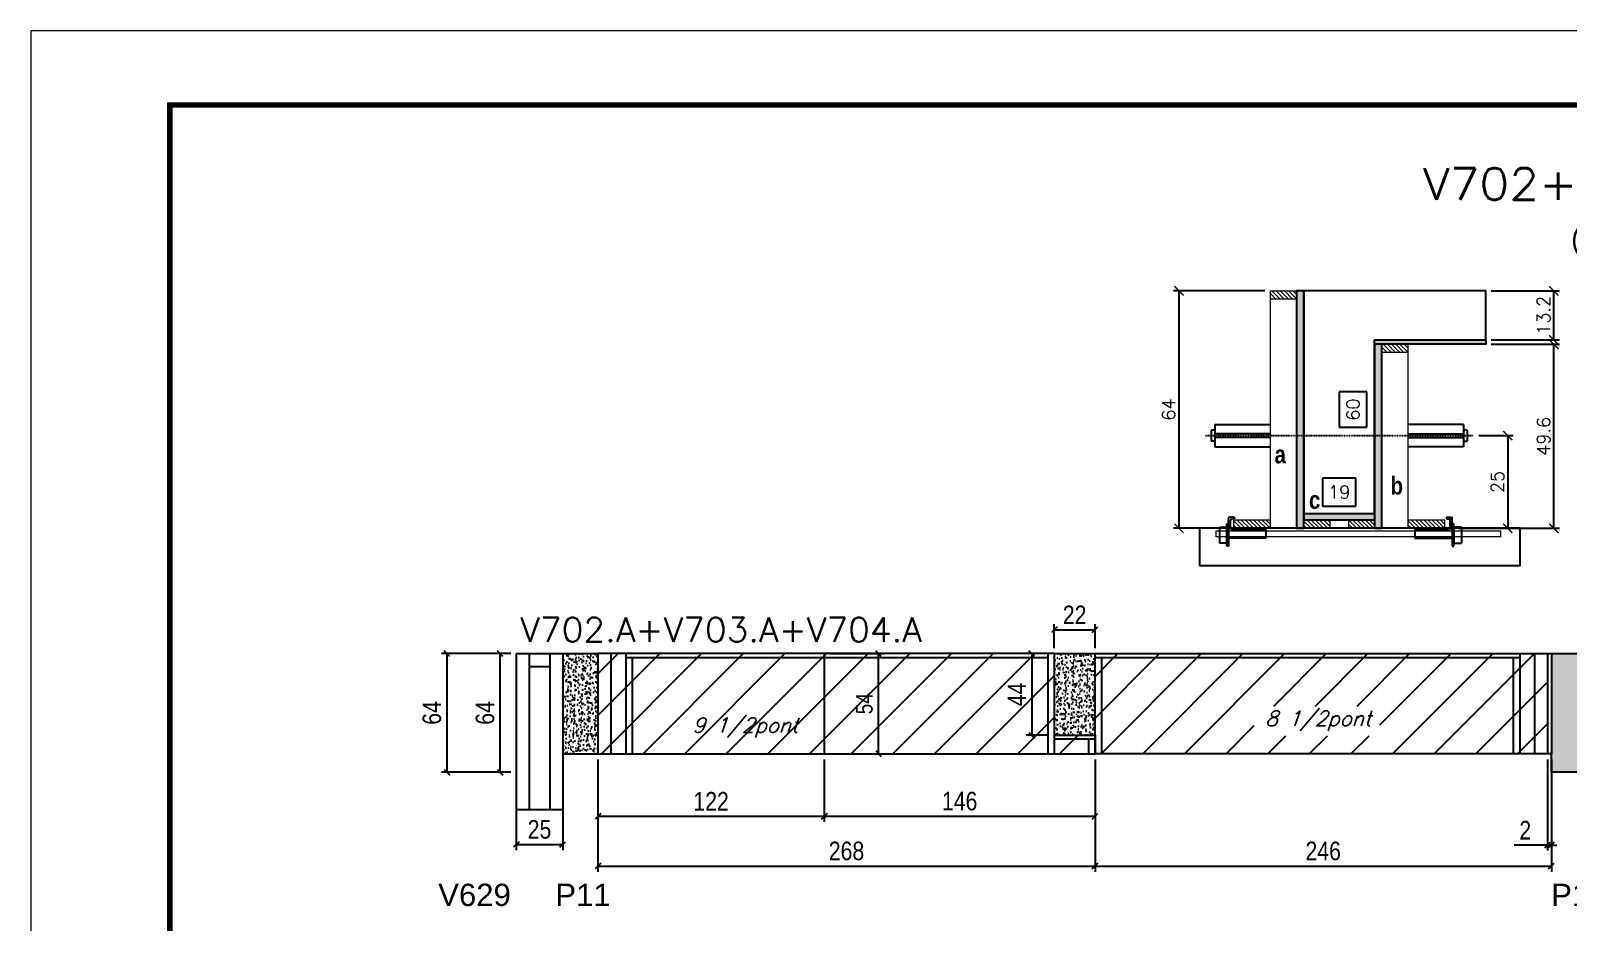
# Model space of a CAD drawing. Extents: x -20960 to -5926, y -2106 to 21915.
# Drawn here: x -7438 to -6610, y 20286 to 20767 of the extents above; entities that cross this region are included whole.
import ezdxf
from ezdxf.enums import TextEntityAlignment as Align

# ---------------------------------------------------------------- set-up
doc = ezdxf.new("R2010")
doc.units = 0
doc.linetypes.add('DASHED', pattern=[0.75, 0.5, -0.25])
doc.linetypes.add('HIDDEN', pattern=[0.375, 0.25, -0.125])
for name, color, linetype in [('5', 5, 'Continuous'), ('barrote', 251, 'Continuous'), ('COTA', 241, 'Continuous'), ('Cota Seção (2x)', 4, 'Continuous'), ('detalhes', 4, 'Continuous'), ('Painéis', 200, 'Continuous'), ('presilha', 1, 'Continuous'), ('Reaproveitamento', 251, 'Continuous'), ('SARR_2.2x7', 40, 'Continuous'), ('SARR_3.5x7', 81, 'Continuous'), ('TENSOR', 3, 'Continuous'), ('texto', 7, 'Continuous'), ('Texto de Titulo', 7, 'Continuous'), ('Texto Qtd Sarr', 242, 'Continuous')]:
    doc.layers.add(name, color=color, linetype=linetype)
for name, color, linetype, lineweight in [('CONCRETO', 251, 'Continuous', 25), ('Folhas', 255, 'Continuous', 9), ('Hachura', 251, 'Continuous', 9), ('Madeira', 126, 'Continuous', 18), ('SARRAFO DE PRESSAO', 251, 'DASHED', 9), ('SCO-___-LAJ', 2, 'Continuous', 0), ('Texto Seção', 7, 'Continuous', 15)]:
    doc.layers.add(name, color=color, linetype=linetype, lineweight=lineweight)
doc.styles.add('COTA TECNICA', font='techl___.ttf', dxfattribs={"height": 10})
doc.styles.add('COTA TECNICA-50', font='techl___.ttf', dxfattribs={"height": 9})
doc.styles.add('REGUA-120', font='ROMANS.shx', dxfattribs={"height": 15})
doc.styles.add('Romans', font='romans.shx')
doc.styles.get("Standard").update_dxf_attribs({"font": 'arial.ttf'})
doc.styles.add('TECNICA', font='techb___.ttf', dxfattribs={"height": 10})
doc.dimstyles.new('COTA PAINEL-50', dxfattribs={"dimtxt": 9, "dimasz": 3, "dimexe": 3, "dimexo": 3, "dimgap": 3, "dimtad": 1, "dimdec": 1, "dimzin": 12, "dimdsep": 46, "dimtxsty": 'COTA TECNICA-50', "dimblk1": 'OBLIQUE', "dimblk2": 'OBLIQUE', "dimsah": 1, "dimcen": 0.9, "dimclrd": 4, "dimclre": 4, "dimclrt": 240, "dimadec": 1, "dimazin": 3, "dimtfac": 1, "dimtdec": 1, "dimtmove": 0, "dimatfit": 3, "dimfxl": 1, "dimtolj": 1, "dimtzin": 12, "dimarcsym": 0})
doc.dimstyles.new('Cota Seção (2x)', dxfattribs={"dimtxt": 7, "dimasz": 5, "dimexe": 3, "dimexo": 3, "dimgap": 2, "dimtad": 3, "dimdec": 1, "dimlfac": 0.5, "dimzin": 12, "dimdsep": 46, "dimtxsty": 'Romans', "dimblk": 'ARCHTICK', "dimcen": 0, "dimclrd": 4, "dimclre": 4, "dimclrt": 1, "dimadec": 1, "dimazin": 3, "dimtfac": 1, "dimtdec": 1, "dimtmove": 0, "dimatfit": 3, "dimldrblk": 'OBLIQUE', "dimfxl": 1, "dimtolj": 1, "dimtzin": 12, "dimarcsym": 0})
doc.dimstyles.new('Cota Seção interna', dxfattribs={"dimtxt": 7, "dimasz": 6, "dimexe": 0.18, "dimexo": 2, "dimgap": -4, "dimtad": 3, "dimdec": 1, "dimlfac": 0.5, "dimzin": 12, "dimdsep": 46, "dimtxsty": 'Romans', "dimblk": 'ARCHTICK', "dimcen": 0.09, "dimse1": 1, "dimse2": 1, "dimsd1": 1, "dimsd2": 1, "dimclrd": 180, "dimclre": 5, "dimclrt": 1, "dimadec": 0, "dimazin": 3, "dimtfac": 1, "dimtdec": 1, "dimtofl": 0, "dimtmove": 0, "dimatfit": 3, "dimldrblk": 'ARCHTICK', "dimfxl": 1, "dimtolj": 1, "dimtzin": 0, "dimarcsym": 0})
doc.dimstyles.new('PAINEL', dxfattribs={"dimtxt": 10, "dimasz": 3, "dimexe": 3, "dimexo": 3, "dimgap": 3, "dimtad": 1, "dimdec": 1, "dimzin": 12, "dimdsep": 46, "dimtxsty": 'COTA TECNICA', "dimblk1": 'OBLIQUE', "dimblk2": 'OBLIQUE', "dimsah": 1, "dimcen": 0.9, "dimclrd": 4, "dimclre": 4, "dimclrt": 240, "dimadec": 1, "dimazin": 3, "dimtfac": 1, "dimtdec": 1, "dimtmove": 0, "dimatfit": 3, "dimfxl": 1, "dimtolj": 1, "dimtzin": 12, "dimarcsym": 0})
pattern_1 = [(45, (-4755.574, 2299.826), (-11.22532, 11.22532), [])]

# ---------------------------------------------------------------- blocks, each defined once
blk = doc.blocks.new('9999999999')
at = {"layer": 'Folhas'}
blk.add_lwpolyline([(98138.98, 34190.21), (99623.98, 34190.21), (99623.98, 35240.21), (98138.98, 35240.21)], close=True, dxfattribs=at)
at = {"layer": 'Folhas', "color": 30, "const_width": 3}
blk.add_lwpolyline([(98213.98, 34230.21), (99583.98, 34230.21), (99583.98, 35200.21), (98213.98, 35200.21)], close=True, dxfattribs=at)
blk = doc.blocks.new('titulo1')
at = {"layer": 'Defpoints', "color": 252, "linetype": 'HIDDEN', "ltscale": 2}
blk.add_line((0, 0), (0, 125), dxfattribs=at)
at = {"layer": 'Defpoints', "style": 'Romans', "oblique": 15}
blk.add_attdef('FOLHA', text='', height=10, dxfattribs=at).set_placement((0, 15.58), align=Align.MIDDLE_CENTER)
at = {"layer": 'Texto Qtd Sarr', "color": 3, "style": 'Romans', "oblique": 15}
for tag, height, p in [('TITULO', 17, (0, 71.45)), ('SEÇÃO', 12, (0, 41.55))]:
    blk.add_attdef(tag, text='', height=height, dxfattribs=at).set_placement(p, align=Align.MIDDLE_CENTER)
blk = doc.blocks.new('_ArchTick')
at = {"color": 0, "linetype": 'ByBlock', "const_width": 0.15}
blk.add_lwpolyline([(-0.5, -0.5), (0.5, 0.5)], dxfattribs=at)
blk = doc.blocks.new('*D119')
at = {"layer": 'COTA', "color": 4, "lineweight": -2, "transparency": 16777216}
for p, q in [((-6651.1, 20597.81), (-6614.38, 20597.81)), ((-6617.38, 20498.61), (-6617.38, 20597.81)), ((-6668.7, 20498.61), (-6614.38, 20498.61))]:
    blk.add_line(p, q, dxfattribs=at)
at = {"layer": 'Defpoints', "color": 0, "transparency": 16777216}
for p in [(-6654.1, 20597.81), (-6617.38, 20597.81), (-6671.7, 20498.61)]:
    blk.add_point(p, dxfattribs=at)
at = {"layer": 'COTA', "color": 4, "lineweight": -2, "transparency": 16777216, "xscale": 5, "yscale": 5, "zscale": 5}
for p, rotation in [((-6617.38, 20597.81), 90), ((-6617.38, 20498.61), 270)]:
    blk.add_blockref('_ArchTick', p, dxfattribs=dict(at, rotation=rotation))
at = {"layer": 'COTA', "color": 1, "transparency": 16777216, "insert": (-6622.88, 20548.21), "char_height": 7, "attachment_point": 5, "rotation": 90, "style": 'Romans'}
blk.add_mtext('\\A1;49.6', dxfattribs=at)
blk = doc.blocks.new('_Oblique')
at = {"color": 0, "linetype": 'ByBlock', "lineweight": -2}
blk.add_line((-0.5, -0.5), (0.5, 0.5), dxfattribs=at)
blk = doc.blocks.new('*D120')
at = {"layer": 'COTA', "color": 4, "lineweight": -2, "transparency": 16777216}
for p, q in [((-6651.1, 20626.61), (-6614.38, 20626.61)), ((-6617.38, 20600.21), (-6617.38, 20626.61)), ((-6651.1, 20600.21), (-6614.38, 20600.21))]:
    blk.add_line(p, q, dxfattribs=at)
at = {"layer": 'Defpoints', "color": 0, "transparency": 16777216}
for p in [(-6654.1, 20626.61), (-6617.38, 20626.61), (-6654.1, 20600.21)]:
    blk.add_point(p, dxfattribs=at)
at = {"layer": 'COTA', "color": 4, "lineweight": -2, "transparency": 16777216, "xscale": 5, "yscale": 5, "zscale": 5}
for p, rotation in [((-6617.38, 20626.61), 90), ((-6617.38, 20600.21), 270)]:
    blk.add_blockref('_ArchTick', p, dxfattribs=dict(at, rotation=rotation))
at = {"layer": 'COTA', "color": 1, "transparency": 16777216, "insert": (-6622.88, 20613.41), "char_height": 7, "attachment_point": 5, "rotation": 90, "style": 'Romans'}
blk.add_mtext('\\A1;13.2', dxfattribs=at)
blk = doc.blocks.new('*D121')
at = {"layer": 'Cota Seção (2x)', "color": 180, "lineweight": -2, "transparency": 16777216}
for p, q in [((-6718.1, 20572.11), (-6733.1, 20572.11)), ((-6733.1, 20572.11), (-6733.1, 20553.11)), ((-6718.1, 20553.11), (-6718.1, 20572.11)), ((-6733.1, 20553.11), (-6718.1, 20553.11))]:
    blk.add_line(p, q, dxfattribs=at)
at = {"layer": 'Defpoints', "color": 0, "transparency": 16777216}
for p in [(-6714.1, 20626.61), (-6714.1, 20626.61), (-6714.1, 20506.61)]:
    blk.add_point(p, dxfattribs=at)
at = {"layer": 'Cota Seção (2x)', "color": 1, "transparency": 16777216, "insert": (-6725.6, 20562.61), "char_height": 7, "attachment_point": 5, "rotation": 90, "style": 'Romans'}
blk.add_mtext('\\A1;60', dxfattribs=at)
blk = doc.blocks.new('PRESILHA METÁLICA 1')
at = {"layer": 'presilha'}
for p, q in [((0, 13), (6, 13)), ((0, 13), (0, 0)), ((6, 15.5), (7.5, 15.5)), ((6, -2.5), (6, 15.5)), ((6, 13), (6, 0)), ((7.5, 10.6), (7.5, 19.9)), ((7.5, 15.5), (7.5, -2.5)), ((12, 21), (8.6, 21)), ((9, 11.6), (9, 18.9)), ((12, 19.5), (9.6, 19.5)), ((12, 21), (12, 19.5)), ((6, 0), (0, 0)), ((37.5, 4.1), (7.5, 4.1)), ((37.5, 11), (9.6, 11)), ((37.5, 11), (37.5, 4.1)), ((7.5, -2.5), (6, -2.5))]:
    blk.add_line(p, q, dxfattribs=at)
for centre, radius, start, end in [((8.6, 19.9), 1.14, 90, 180), ((9.6, 18.9), 0.57, 90, 180), ((9.6, 11.6), 0.57, 180, 270)]:
    blk.add_arc(centre, radius, start, end, dxfattribs=at)
blk = doc.blocks.new('*D122')
at = {"layer": 'Cota Seção (2x)', "color": 180, "lineweight": -2, "transparency": 16777216}
for p, q in [((-6724.1, 20525.61), (-6742.1, 20525.61)), ((-6742.1, 20525.61), (-6742.1, 20510.61)), ((-6724.1, 20510.61), (-6724.1, 20525.61)), ((-6742.1, 20510.61), (-6724.1, 20510.61))]:
    blk.add_line(p, q, dxfattribs=at)
at = {"layer": 'Defpoints', "color": 0, "transparency": 16777216}
for p in [(-6714.1, 20506.61), (-6752.1, 20498.61), (-6714.1, 20498.61)]:
    blk.add_point(p, dxfattribs=at)
at = {"layer": 'Cota Seção (2x)', "color": 1, "transparency": 16777216, "insert": (-6733.1, 20518.11), "char_height": 7, "attachment_point": 5, "style": 'Romans'}
blk.add_mtext('\\A1;19', dxfattribs=at)
blk = doc.blocks.new('*D123')
at = {"layer": 'COTA', "color": 4, "lineweight": -2, "transparency": 16777216}
for p, q in [((-6773.1, 20626.61), (-6822.46, 20626.61)), ((-6819.46, 20626.61), (-6819.46, 20498.61)), ((-6773.1, 20498.61), (-6822.46, 20498.61))]:
    blk.add_line(p, q, dxfattribs=at)
at = {"layer": 'Defpoints', "color": 0, "transparency": 16777216}
for p in [(-6770.1, 20626.61), (-6819.46, 20498.61), (-6770.1, 20498.61)]:
    blk.add_point(p, dxfattribs=at)
at = {"layer": 'COTA', "color": 4, "lineweight": -2, "transparency": 16777216, "xscale": 5, "yscale": 5, "zscale": 5}
for p, rotation in [((-6819.46, 20626.61), 90), ((-6819.46, 20498.61), 270)]:
    blk.add_blockref('_ArchTick', p, dxfattribs=dict(at, rotation=rotation))
at = {"layer": 'COTA', "color": 1, "transparency": 16777216, "insert": (-6824.96, 20562.61), "char_height": 7, "attachment_point": 5, "rotation": 90, "style": 'Romans'}
blk.add_mtext('\\A1;64', dxfattribs=at)
blk = doc.blocks.new('*D124')
at = {"layer": 'COTA', "color": 4, "lineweight": -2, "transparency": 16777216}
for p, q in [((-6657.79, 20548.58), (-6639.24, 20548.58)), ((-6642.24, 20548.58), (-6642.24, 20498.61)), ((-6657.79, 20498.61), (-6639.24, 20498.61))]:
    blk.add_line(p, q, dxfattribs=at)
at = {"layer": 'Defpoints', "color": 0, "transparency": 16777216}
for p in [(-6660.79, 20548.58), (-6660.79, 20498.61), (-6642.24, 20498.61)]:
    blk.add_point(p, dxfattribs=at)
at = {"layer": 'COTA', "color": 4, "lineweight": -2, "transparency": 16777216, "xscale": 5, "yscale": 5, "zscale": 5}
for p, rotation in [((-6642.24, 20548.58), 90), ((-6642.24, 20498.61), 270)]:
    blk.add_blockref('_ArchTick', p, dxfattribs=dict(at, rotation=rotation))
at = {"layer": 'COTA', "color": 1, "transparency": 16777216, "insert": (-6647.74, 20523.6), "char_height": 7, "attachment_point": 5, "rotation": 90, "style": 'Romans'}
blk.add_mtext('\\A1;25', dxfattribs=at)
blk = doc.blocks.new('*D125')
at = {"layer": 'COTA', "color": 4, "linetype": 'ByBlock', "lineweight": -2, "transparency": 16777216}
for p, q in [((-6886.71, 20434.08), (-6886.71, 20446.96)), ((-6886.71, 20443.96), (-6864.71, 20443.96)), ((-6864.71, 20434.08), (-6864.71, 20446.96))]:
    blk.add_line(p, q, dxfattribs=at)
at = {"layer": 'Defpoints', "color": 0, "linetype": 'ByBlock', "transparency": 16777216}
for p in [(-6864.71, 20443.96), (-6886.71, 20431.08), (-6864.71, 20431.08)]:
    blk.add_point(p, dxfattribs=at)
at = {"layer": 'COTA', "color": 4, "linetype": 'ByBlock', "lineweight": -2, "transparency": 16777216, "xscale": 3, "yscale": 3, "zscale": 3, "rotation": 180}
blk.add_blockref('_Oblique', (-6886.71, 20443.96), dxfattribs=at)
at = {"layer": 'COTA', "color": 4, "linetype": 'ByBlock', "lineweight": -2, "transparency": 16777216, "xscale": 3, "yscale": 3, "zscale": 3}
blk.add_blockref('_Oblique', (-6864.71, 20443.96), dxfattribs=at)
at = {"layer": 'COTA', "color": 240, "linetype": 'ByBlock', "transparency": 16777216, "insert": (-6875.71, 20451.96), "char_height": 10, "attachment_point": 5, "style": 'COTA TECNICA'}
blk.add_mtext('\\A1;22', dxfattribs=at)
blk = doc.blocks.new('*D126')
at = {"layer": 'COTA', "color": 4, "linetype": 'ByBlock', "lineweight": -2, "transparency": 16777216}
for p, q in [((-7179.71, 20431.08), (-7188.45, 20431.08)), ((-7185.45, 20367.08), (-7185.45, 20431.08)), ((-7179.71, 20367.08), (-7188.45, 20367.08))]:
    blk.add_line(p, q, dxfattribs=at)
at = {"layer": 'Defpoints', "color": 0, "linetype": 'ByBlock', "transparency": 16777216}
for p in [(-7185.45, 20431.08), (-7176.71, 20431.08), (-7176.71, 20367.08)]:
    blk.add_point(p, dxfattribs=at)
at = {"layer": 'COTA', "color": 4, "linetype": 'ByBlock', "lineweight": -2, "transparency": 16777216, "xscale": 3, "yscale": 3, "zscale": 3}
for p, rotation in [((-7185.45, 20431.08), 90), ((-7185.45, 20367.08), 270)]:
    blk.add_blockref('_Oblique', p, dxfattribs=dict(at, rotation=rotation))
at = {"layer": 'COTA', "color": 240, "linetype": 'ByBlock', "transparency": 16777216, "insert": (-7193.55, 20399.08), "char_height": 10, "attachment_point": 5, "rotation": 90, "style": 'COTA TECNICA'}
blk.add_mtext('\\A1;64', dxfattribs=at)
blk = doc.blocks.new('*D127')
at = {"layer": 'COTA', "color": 4, "linetype": 'ByBlock', "lineweight": -2, "transparency": 16777216}
for p, q in [((-7176.71, 20348.83), (-7176.71, 20325.16)), ((-7151.71, 20348.83), (-7151.71, 20325.16)), ((-7176.71, 20328.16), (-7151.71, 20328.16))]:
    blk.add_line(p, q, dxfattribs=at)
at = {"layer": 'Defpoints', "color": 0, "linetype": 'ByBlock', "transparency": 16777216}
for p in [(-7176.71, 20351.83), (-7151.71, 20351.83), (-7151.71, 20328.16)]:
    blk.add_point(p, dxfattribs=at)
at = {"layer": 'COTA', "color": 4, "linetype": 'ByBlock', "lineweight": -2, "transparency": 16777216, "xscale": 3, "yscale": 3, "zscale": 3, "rotation": 180}
blk.add_blockref('_Oblique', (-7176.71, 20328.16), dxfattribs=at)
at = {"layer": 'COTA', "color": 4, "linetype": 'ByBlock', "lineweight": -2, "transparency": 16777216, "xscale": 3, "yscale": 3, "zscale": 3}
blk.add_blockref('_Oblique', (-7151.71, 20328.16), dxfattribs=at)
at = {"layer": 'COTA', "color": 240, "linetype": 'ByBlock', "transparency": 16777216, "insert": (-7164.21, 20336.27), "char_height": 10, "attachment_point": 5, "style": 'COTA TECNICA'}
blk.add_mtext('\\A1;25', dxfattribs=at)
blk = doc.blocks.new('*D128')
at = {"layer": 'COTA', "color": 4, "linetype": 'ByBlock', "lineweight": -2, "transparency": 16777216}
for p, q in [((-7179.71, 20431.08), (-7217.12, 20431.08)), ((-7214.12, 20431.08), (-7214.12, 20367.08)), ((-7179.71, 20367.08), (-7217.12, 20367.08))]:
    blk.add_line(p, q, dxfattribs=at)
at = {"layer": 'Defpoints', "color": 0, "linetype": 'ByBlock', "transparency": 16777216}
for p in [(-7176.71, 20431.08), (-7214.12, 20367.08), (-7176.71, 20367.08)]:
    blk.add_point(p, dxfattribs=at)
at = {"layer": 'COTA', "color": 4, "linetype": 'ByBlock', "lineweight": -2, "transparency": 16777216, "xscale": 3, "yscale": 3, "zscale": 3}
for p, rotation in [((-7214.12, 20431.08), 90), ((-7214.12, 20367.08), 270)]:
    blk.add_blockref('_Oblique', p, dxfattribs=dict(at, rotation=rotation))
at = {"layer": 'COTA', "color": 240, "linetype": 'ByBlock', "transparency": 16777216, "insert": (-7222.22, 20399.08), "char_height": 10, "attachment_point": 5, "rotation": 90, "style": 'COTA TECNICA'}
blk.add_mtext('\\A1;64', dxfattribs=at)
blk = doc.blocks.new('*D129')
at = {"layer": 'COTA', "color": 4, "linetype": 'ByBlock', "lineweight": -2, "transparency": 16777216}
for p, q in [((-7132.71, 20374.08), (-7132.71, 20313.53)), ((-6864.71, 20374.08), (-6864.71, 20313.53)), ((-7132.71, 20316.53), (-6864.71, 20316.53))]:
    blk.add_line(p, q, dxfattribs=at)
at = {"layer": 'Defpoints', "color": 0, "linetype": 'ByBlock', "transparency": 16777216}
for p in [(-7132.71, 20377.08), (-6864.71, 20377.08), (-6864.71, 20316.53)]:
    blk.add_point(p, dxfattribs=at)
at = {"layer": 'COTA', "color": 4, "linetype": 'ByBlock', "lineweight": -2, "transparency": 16777216, "xscale": 3, "yscale": 3, "zscale": 3, "rotation": 180}
blk.add_blockref('_Oblique', (-7132.71, 20316.53), dxfattribs=at)
at = {"layer": 'COTA', "color": 4, "linetype": 'ByBlock', "lineweight": -2, "transparency": 16777216, "xscale": 3, "yscale": 3, "zscale": 3}
blk.add_blockref('_Oblique', (-6864.71, 20316.53), dxfattribs=at)
at = {"layer": 'COTA', "color": 240, "linetype": 'ByBlock', "transparency": 16777216, "insert": (-6998.71, 20324.65), "char_height": 10, "attachment_point": 5, "style": 'COTA TECNICA'}
blk.add_mtext('\\A1;268', dxfattribs=at)
blk = doc.blocks.new('*D130')
at = {"layer": 'COTA', "color": 4, "linetype": 'ByBlock', "lineweight": -2, "transparency": 16777216}
for p, q in [((-6889.71, 20431.08), (-6901.82, 20431.08)), ((-6898.82, 20431.08), (-6898.82, 20387.08)), ((-6889.71, 20387.08), (-6901.82, 20387.08))]:
    blk.add_line(p, q, dxfattribs=at)
at = {"layer": 'Defpoints', "color": 0, "linetype": 'ByBlock', "transparency": 16777216}
for p in [(-6886.71, 20431.08), (-6898.82, 20387.08), (-6886.71, 20387.08)]:
    blk.add_point(p, dxfattribs=at)
at = {"layer": 'COTA', "color": 4, "linetype": 'ByBlock', "lineweight": -2, "transparency": 16777216, "xscale": 3, "yscale": 3, "zscale": 3}
for p, rotation in [((-6898.82, 20431.08), 90), ((-6898.82, 20387.08), 270)]:
    blk.add_blockref('_Oblique', p, dxfattribs=dict(at, rotation=rotation))
at = {"layer": 'COTA', "color": 240, "linetype": 'ByBlock', "transparency": 16777216, "insert": (-6906.89, 20409.08), "char_height": 10, "attachment_point": 5, "rotation": 90, "style": 'COTA TECNICA'}
blk.add_mtext('\\A1;44', dxfattribs=at)
blk = doc.blocks.new('*D131')
at = {"layer": 'COTA', "color": 4, "linetype": 'ByBlock', "lineweight": -2, "transparency": 16777216}
for p, q in [((-6864.71, 20344.08), (-6864.71, 20313.53)), ((-6618.71, 20344.08), (-6618.71, 20313.53)), ((-6864.71, 20316.53), (-6618.71, 20316.53))]:
    blk.add_line(p, q, dxfattribs=at)
at = {"layer": 'Defpoints', "color": 0, "linetype": 'ByBlock', "transparency": 16777216}
for p in [(-6864.71, 20347.08), (-6618.71, 20347.08), (-6618.71, 20316.53)]:
    blk.add_point(p, dxfattribs=at)
at = {"layer": 'COTA', "color": 4, "linetype": 'ByBlock', "lineweight": -2, "transparency": 16777216, "xscale": 3, "yscale": 3, "zscale": 3, "rotation": 180}
blk.add_blockref('_Oblique', (-6864.71, 20316.53), dxfattribs=at)
at = {"layer": 'COTA', "color": 4, "linetype": 'ByBlock', "lineweight": -2, "transparency": 16777216, "xscale": 3, "yscale": 3, "zscale": 3}
blk.add_blockref('_Oblique', (-6618.71, 20316.53), dxfattribs=at)
at = {"layer": 'COTA', "color": 240, "linetype": 'ByBlock', "transparency": 16777216, "insert": (-6741.71, 20324.63), "char_height": 10, "attachment_point": 5, "style": 'COTA TECNICA'}
blk.add_mtext('\\A1;246', dxfattribs=at)
blk = doc.blocks.new('*D159')
at = {"layer": 'COTA', "color": 4, "lineweight": -2, "transparency": 16777216}
for p, q in [((-6620.71, 20374.08), (-6620.71, 20324.87)), ((-6618.71, 20374.08), (-6618.71, 20324.87)), ((-6620.71, 20327.87), (-6638.83, 20327.87)), ((-6618.71, 20327.87), (-6620.71, 20327.87)), ((-6618.71, 20327.87), (-6615.71, 20327.87))]:
    blk.add_line(p, q, dxfattribs=at)
at = {"layer": 'Defpoints', "color": 0, "transparency": 16777216}
for p in [(-6620.71, 20377.08), (-6618.71, 20377.08), (-6618.71, 20327.87)]:
    blk.add_point(p, dxfattribs=at)
at = {"layer": 'COTA', "color": 4, "lineweight": -2, "transparency": 16777216, "xscale": 3, "yscale": 3, "zscale": 3}
blk.add_blockref('_Oblique', (-6620.71, 20327.87), dxfattribs=at)
at = {"layer": 'COTA', "color": 4, "lineweight": -2, "transparency": 16777216, "xscale": 3, "yscale": 3, "zscale": 3, "rotation": 180}
blk.add_blockref('_Oblique', (-6618.71, 20327.87), dxfattribs=at)
at = {"layer": 'COTA', "color": 240, "transparency": 16777216, "insert": (-6632.77, 20335.87), "char_height": 10, "attachment_point": 5, "style": 'COTA TECNICA'}
blk.add_mtext('\\A1;2', dxfattribs=at)
blk = doc.blocks.new('*D160')
at = {"layer": 'COTA', "color": 4, "lineweight": -2, "ltscale": 25, "transparency": 16777216}
for p, q in [((-7132.71, 20374.08), (-7132.71, 20340.41)), ((-7010.71, 20374.08), (-7010.71, 20340.41)), ((-7132.71, 20343.41), (-7010.71, 20343.41))]:
    blk.add_line(p, q, dxfattribs=at)
at = {"layer": 'Defpoints', "color": 0, "ltscale": 25, "transparency": 16777216}
for p in [(-7132.71, 20377.08), (-7010.71, 20377.08), (-7010.71, 20343.41)]:
    blk.add_point(p, dxfattribs=at)
at = {"layer": 'COTA', "color": 4, "lineweight": -2, "ltscale": 25, "transparency": 16777216, "xscale": 3, "yscale": 3, "zscale": 3, "rotation": 180}
blk.add_blockref('_Oblique', (-7132.71, 20343.41), dxfattribs=at)
at = {"layer": 'COTA', "color": 4, "lineweight": -2, "ltscale": 25, "transparency": 16777216, "xscale": 3, "yscale": 3, "zscale": 3}
blk.add_blockref('_Oblique', (-7010.71, 20343.41), dxfattribs=at)
at = {"layer": 'COTA', "color": 240, "ltscale": 25, "transparency": 16777216, "insert": (-7071.71, 20351.47), "char_height": 10, "attachment_point": 5, "style": 'COTA TECNICA'}
blk.add_mtext('\\A1;122', dxfattribs=at)
blk = doc.blocks.new('*D161')
at = {"layer": 'COTA', "color": 4, "lineweight": -2, "ltscale": 25, "transparency": 16777216}
for p, q in [((-7010.71, 20374.08), (-7010.71, 20340.41)), ((-6864.71, 20374.08), (-6864.71, 20340.41)), ((-7010.71, 20343.41), (-6864.71, 20343.41))]:
    blk.add_line(p, q, dxfattribs=at)
at = {"layer": 'Defpoints', "color": 0, "ltscale": 25, "transparency": 16777216}
for p in [(-7010.71, 20377.08), (-6864.71, 20377.08), (-6864.71, 20343.41)]:
    blk.add_point(p, dxfattribs=at)
at = {"layer": 'COTA', "color": 4, "lineweight": -2, "ltscale": 25, "transparency": 16777216, "xscale": 3, "yscale": 3, "zscale": 3, "rotation": 180}
blk.add_blockref('_Oblique', (-7010.71, 20343.41), dxfattribs=at)
at = {"layer": 'COTA', "color": 4, "lineweight": -2, "ltscale": 25, "transparency": 16777216, "xscale": 3, "yscale": 3, "zscale": 3}
blk.add_blockref('_Oblique', (-6864.71, 20343.41), dxfattribs=at)
at = {"layer": 'COTA', "color": 240, "ltscale": 25, "transparency": 16777216, "insert": (-6937.71, 20351.51), "char_height": 10, "attachment_point": 5, "style": 'COTA TECNICA'}
blk.add_mtext('\\A1;146', dxfattribs=at)
blk = doc.blocks.new('*D169')
at = {"layer": 'COTA', "color": 4, "lineweight": -2, "transparency": 16777216}
for p, q in [((-7007.71, 20431.08), (-6978.45, 20431.08)), ((-6981.45, 20377.08), (-6981.45, 20431.08)), ((-7007.71, 20377.08), (-6978.45, 20377.08))]:
    blk.add_line(p, q, dxfattribs=at)
at = {"layer": 'Defpoints', "color": 0, "transparency": 16777216}
for p in [(-7010.71, 20431.08), (-6981.45, 20431.08), (-7010.71, 20377.08)]:
    blk.add_point(p, dxfattribs=at)
at = {"layer": 'COTA', "color": 4, "lineweight": -2, "transparency": 16777216, "xscale": 3, "yscale": 3, "zscale": 3}
for p, rotation in [((-6981.45, 20431.08), 90), ((-6981.45, 20377.08), 270)]:
    blk.add_blockref('_Oblique', p, dxfattribs=dict(at, rotation=rotation))
at = {"layer": 'COTA', "color": 240, "transparency": 16777216, "insert": (-6989.05, 20404.08), "char_height": 9, "attachment_point": 5, "rotation": 90, "style": 'COTA TECNICA-50'}
blk.add_mtext('\\A1;54', dxfattribs=at)

msp = doc.modelspace()

# ---------------------------------------------------------------- hatches: boundary and pattern name
at = {"layer": 'COTA', "linetype": 'ByBlock'}
h = msp.add_hatch(dxfattribs=at)
h.set_pattern_fill('AR-CONC', color=256, scale=0.03)
h.set_pattern_definition([(50, (-137786.1127, -11564.5097), (5.46554007, -0.47817257), [0.5715, -6.2865]), (355, (-137786.1127, -11564.5097), (-1.05730264, 5.73170536), [0.4572, -5.02921753]), (100.4514447, (-137785.657, -11564.5495), (4.40823741, 5.25353256), [0.48570026, -5.34270734]), (46.1842, (-137786.113, -11562.986), (8.13237123, -1.26126984), [0.85725, -9.42975]), (96.6355576, (-137785.435, -11563.091), (7.122124, 7.42278374), [0.7285507, -8.01406824]), (351.184151, (-137786.113, -11562.986), (7.122124, 7.42278374), [0.685799, -7.54379196]), (21, (-137785.3507, -11563.3667), (4.54843174, -3.06795595), [0.5715, -6.2865]), (326, (-137785.3507, -11563.3667), (1.85406085, 5.52563898), [0.4572, -5.0292]), (71.451445, (-137784.9717, -11563.6223), (6.40249258, 2.45768307), [0.48570026, -5.34269813]), (37.5, (-137786.1127, -11564.5097), (0.092658098, 2.536651166), [0, -4.96824, 0, -5.1054, 0, -5.04825]), (7.5, (-137786.1127, -11564.5097), (2.004589875, 3.005417245), [0, -2.91084, 0, -4.85394, 0, -1.92405]), (327.5, (-137787.812, -11564.5097), (4.067717855, -0.17186232), [0, -1.905, 0, -5.9436, 0, -7.8867]), (317.5, (-137788.574, -11564.5097), (4.44387544, 0.76279473), [0, -2.4765, 0, -3.94716, 0, -5.6007])])
h.paths.add_polyline_path([(-7132.71, 20431.08), (-7151.71, 20431.08), (-7151.71, 20377.08), (-7132.71, 20377.08), (-7132.71, 20367.88)])
h = msp.add_hatch(dxfattribs=at)
h.set_pattern_fill('AR-CONC', color=256, scale=0.03)
h.set_pattern_definition([(50, (-137786.1127, -11565.3097), (5.46554007, -0.47817257), [0.5715, -6.2865]), (355, (-137786.1127, -11565.3097), (-1.05730264, 5.73170536), [0.4572, -5.02921753]), (100.4514447, (-137785.657, -11565.3495), (4.40823741, 5.25353256), [0.48570026, -5.34270734]), (46.1842, (-137786.113, -11563.786), (8.13237123, -1.26126984), [0.85725, -9.42975]), (96.6355576, (-137785.435, -11563.891), (7.122124, 7.42278374), [0.7285507, -8.01406824]), (351.184151, (-137786.113, -11563.786), (7.122124, 7.42278374), [0.685799, -7.54379196]), (21, (-137785.3507, -11564.1667), (4.54843174, -3.06795595), [0.5715, -6.2865]), (326, (-137785.3507, -11564.1667), (1.85406085, 5.52563898), [0.4572, -5.0292]), (71.451445, (-137784.9717, -11564.4223), (6.40249258, 2.45768307), [0.48570026, -5.34269813]), (37.5, (-137786.1127, -11565.3097), (0.092658098, 2.536651166), [0, -4.96824, 0, -5.1054, 0, -5.04825]), (7.5, (-137786.1127, -11565.3097), (2.004589875, 3.005417245), [0, -2.91084, 0, -4.85394, 0, -1.92405]), (327.5, (-137787.812, -11565.3097), (4.067717855, -0.17186232), [0, -1.905, 0, -5.9436, 0, -7.8867]), (317.5, (-137788.574, -11565.3097), (4.44387544, 0.76279473), [0, -2.4765, 0, -3.94716, 0, -5.6007])])
h.paths.add_polyline_path([(-6864.71, 20431.08), (-6886.71, 20431.08), (-6886.71, 20387.08), (-6864.71, 20387.08)])
at = {"layer": 'COTA', "ltscale": 25}
h = msp.add_hatch(dxfattribs=at)
h.set_pattern_fill('AR-CONC', color=256, scale=0.03)
h.set_pattern_definition([(50, (1598.5, 2297.15), (5.4655401, -0.4781726), [0.5715, -6.2865]), (355, (1598.5, 2297.15), (-1.0573026, 5.7317054), [0.4572, -5.0292175]), (100.451445, (1598.9555, 2297.1104), (4.4082374, 5.2535326), [0.4857003, -5.3427073]), (46.1842, (1598.5, 2298.674), (8.1323712, -1.2612698), [0.85725, -9.42975]), (96.635558, (1599.178, 2298.569), (7.122124, 7.4227837), [0.7285507, -8.0140682]), (351.18415, (1598.5, 2298.674), (7.122124, 7.4227837), [0.685799, -7.543792]), (21, (1599.262, 2298.293), (4.5484317, -3.0679559), [0.5715, -6.2865]), (326, (1599.262, 2298.293), (1.8540609, 5.525639), [0.4572, -5.0292]), (71.451445, (1599.641, 2298.0376), (6.4024926, 2.457683), [0.4857003, -5.3426981]), (37.5, (1598.5, 2297.1502), (0.0926581, 2.53665117), [0, -4.96824, 0, -5.1054, 0, -5.04825]), (7.5, (1598.5, 2297.1502), (2.00458988, 3.00541724), [0, -2.91084, 0, -4.85394, 0, -1.92405]), (327.5, (1596.8007, 2297.1502), (4.06771786, -0.17186232), [0, -1.905, 0, -5.9436, 0, -7.8867]), (317.5, (1596.0387, 2297.1502), (4.44387544, 0.7627947), [0, -2.4765, 0, -3.94716, 0, -5.6007])])
h.paths.add_polyline_path([(-6574.71, 20417.88), (-6418.71, 20417.88), (-6418.71, 20431.08), (-6599.71, 20431.08), (-6618.71, 20431.08), (-6618.71, 20377.08), (-6618.71, 20367.08), (-6599.71, 20367.08), (-6599.71, 20374.08), (-6574.71, 20374.08)])
at = {"layer": 'Hachura'}
h = msp.add_hatch(dxfattribs=at)
h.set_pattern_fill('ANSI31', color=256, scale=0.5, angle=270, style=0)
h.set_pattern_definition([(315, (16135.7225, 12318.9668), (1.12253202, 1.12253202), [])])
h.paths.add_polyline_path([(-6770.1, 20622.21), (-6770.1, 20626.61), (-6756.1, 20626.61), (-6756.1, 20622.21)])
h = msp.add_hatch(color=256, dxfattribs=at)
h.dxf.hatch_style = 1
h.paths.add_polyline_path([(-6752.1, 20626.61), (-6756.1, 20626.61), (-6756.1, 20498.61), (-6752.1, 20498.61)])
h = msp.add_hatch(color=256, dxfattribs=at)
h.dxf.hatch_style = 1
h.paths.add_polyline_path([(-6714.1, 20597.81), (-6714.1, 20600.21), (-6654.1, 20600.21), (-6654.1, 20597.81)])
h = msp.add_hatch(color=256, dxfattribs=at)
h.dxf.hatch_style = 1
h.paths.add_polyline_path([(-6710.1, 20597.81), (-6714.1, 20597.81), (-6714.1, 20498.61), (-6710.1, 20498.61)])
h = msp.add_hatch(dxfattribs=at)
h.set_pattern_fill('ANSI31', color=256, scale=0.5, angle=270, style=0)
h.set_pattern_definition([(315, (16195.7225, 12290.1668), (1.12253202, 1.12253202), [])])
h.paths.add_polyline_path([(-6710.1, 20593.41), (-6710.1, 20597.81), (-6696.1, 20597.81), (-6696.1, 20593.41)])
h = msp.add_hatch(dxfattribs=at)
h.set_pattern_fill('ANSI31', color=256, scale=0.5, angle=270, style=0)
h.set_pattern_definition([(315, (16101.7225, 12268.9668), (1.12253202, 1.12253202), [])])
h.paths.add_polyline_path([(-6770.1, 20498.61), (-6770.1, 20503.01), (-6790.1, 20503.01), (-6790.1, 20498.61)])
h = msp.add_hatch(color=256, dxfattribs=at)
h.dxf.hatch_style = 1
h.paths.add_polyline_path([(-6752.1, 20503.01), (-6752.1, 20506.61), (-6714.1, 20506.61), (-6714.1, 20503.01)])
h = msp.add_hatch(dxfattribs=at)
h.set_pattern_fill('ANSI31', color=256, scale=0.5, angle=270, style=0)
h.set_pattern_definition([(315, (16204.5246, 12268.9668), (1.12253202, 1.12253202), [])])
h.paths.add_polyline_path([(-6752.1, 20498.61), (-6752.1, 20503.01), (-6738.1, 20503.01), (-6738.1, 20498.61)])
h = msp.add_hatch(dxfattribs=at)
h.set_pattern_fill('ANSI31', color=256, scale=0.5, angle=270, style=0)
h.set_pattern_definition([(315, (16204.5225, 12268.9668), (1.12253202, 1.12253202), [])])
h.paths.add_polyline_path([(-6714.1, 20498.61), (-6714.1, 20503.01), (-6728.1, 20503.01), (-6728.1, 20498.61)])
h = msp.add_hatch(dxfattribs=at)
h.set_pattern_fill('ANSI31', color=256, scale=0.5, angle=270, style=0)
h.set_pattern_definition([(315, (16195.7225, 12268.9668), (1.12253202, 1.12253202), [])])
h.paths.add_polyline_path([(-6676.1, 20498.61), (-6676.1, 20503.01), (-6696.1, 20503.01), (-6696.1, 20498.61)])
at = {"layer": 'Reaproveitamento', "linetype": 'ByBlock'}
h = msp.add_hatch(dxfattribs=at)
h.set_pattern_fill('ANSI31', color=256, scale=5)
h.set_pattern_definition(pattern_1)
h.paths.add_polyline_path([(-7010.71, 20431.08), (-7132.71, 20431.08), (-7132.71, 20377.08), (-7010.71, 20377.08)])
at = {"layer": 'Reaproveitamento', "ltscale": 25}
h = msp.add_hatch(dxfattribs=at)
h.set_pattern_fill('ANSI31', color=256, scale=5)
h.set_pattern_definition(pattern_1)
h.paths.add_polyline_path([(-6886.71, 20431.08), (-7010.71, 20431.08), (-7010.71, 20377.08), (-6864.71, 20377.08), (-6864.71, 20387.08), (-6886.71, 20387.08)])
h = msp.add_hatch(dxfattribs=at)
h.set_pattern_fill('ANSI31', color=256, scale=5)
h.set_pattern_definition(pattern_1)
h.paths.add_polyline_path([(-6620.71, 20431.08), (-6864.71, 20431.08), (-6864.71, 20387.08), (-6863.71, 20377.08), (-6619.71, 20377.08)])
h.paths.add_polyline_path([(-6780.8, 20386.83), (-6713.18, 20386.83), (-6707.68, 20402.8), (-6775.3, 20402.8)], flags=16)

# ---------------------------------------------------------------- linework, layer by layer
at = {"ltscale": 3}
for p, q in [((-6802.1, 20551.58), (-6802.1, 20545.58)), ((-6800.1, 20551.58), (-6802.1, 20551.58)), ((-6800.1, 20554.58), (-6800.1, 20542.58)), ((-6800.1, 20554.58), (-6770.1, 20554.58)), ((-6770.1, 20549.58), (-6800.1, 20549.58)), ((-6666.1, 20554.58), (-6696.1, 20554.58)), ((-6696.1, 20549.58), (-6666.1, 20549.58)), ((-6666.1, 20554.58), (-6666.1, 20542.58)), ((-6664.1, 20551.58), (-6666.1, 20551.58)), ((-6664.1, 20551.58), (-6664.1, 20545.58)), ((-6800.1, 20545.58), (-6802.1, 20545.58)), ((-6770.1, 20547.58), (-6800.1, 20547.58)), ((-6800.1, 20542.58), (-6770.1, 20542.58)), ((-6696.1, 20547.58), (-6666.1, 20547.58)), ((-6666.1, 20542.58), (-6696.1, 20542.58)), ((-6666.1, 20545.58), (-6664.1, 20545.58))]:
    msp.add_line(p, q, dxfattribs=at)
at = {"layer": 'barrote'}
msp.add_lwpolyline([(-6808.46, 20478.61), (-6635.49, 20478.61), (-6635.49, 20498.61), (-6808.46, 20498.61)], close=True, dxfattribs=at)
at = {"layer": 'CONCRETO'}
msp.add_lwpolyline([(-6714.1, 20600.21), (-6654.1, 20600.21), (-6654.1, 20626.61), (-6714.1, 20626.61), (-6714.1, 20626.61), (-6752.1, 20626.61), (-6752.1, 20503.01), (-6752.1, 20503.01), (-6752.1, 20506.61), (-6714.1, 20506.61)], close=True, dxfattribs=at)
at = {"layer": 'COTA', "linetype": 'ByBlock'}
for p, q in [((-7151.71, 20431.08), (-7132.71, 20431.08)), ((-6886.71, 20431.08), (-6864.71, 20431.08)), ((-6618.71, 20431.08), (-6599.71, 20431.08)), ((-7151.71, 20377.08), (-7132.71, 20377.08)), ((-7132.71, 20377.08), (-7132.71, 20377.08)), ((-6618.71, 20367.08), (-6618.71, 20377.08)), ((-6599.71, 20367.08), (-6618.71, 20367.08))]:
    msp.add_line(p, q, dxfattribs=at)
at = {"layer": 'Madeira'}
for points in [[(-6770.1, 20622.21), (-6770.1, 20626.61), (-6756.1, 20626.61), (-6756.1, 20622.21)], [(-6770.1, 20626.61), (-6756.1, 20626.61), (-6756.1, 20498.61), (-6770.1, 20498.61)], [(-6710.1, 20593.41), (-6710.1, 20597.81), (-6696.1, 20597.81), (-6696.1, 20593.41)], [(-6710.1, 20597.81), (-6696.1, 20597.81), (-6696.1, 20498.61), (-6710.1, 20498.61)], [(-6770.1, 20498.61), (-6770.1, 20503.01), (-6790.1, 20503.01), (-6790.1, 20498.61)], [(-6752.1, 20498.61), (-6752.1, 20503.01), (-6738.1, 20503.01), (-6738.1, 20498.61)], [(-6714.1, 20498.61), (-6714.1, 20503.01), (-6728.1, 20503.01), (-6728.1, 20498.61)], [(-6676.1, 20498.61), (-6676.1, 20503.01), (-6696.1, 20503.01), (-6696.1, 20498.61)]]:
    msp.add_lwpolyline(points, close=True, dxfattribs=at)
at = {"layer": 'Painéis', "linetype": 'ByBlock'}
for p, q in [((-7176.71, 20431.08), (-7176.71, 20347.08)), ((-7176.71, 20431.08), (-7151.71, 20431.08)), ((-7151.71, 20431.08), (-7151.71, 20347.08)), ((-7132.71, 20431.08), (-7132.71, 20377.08)), ((-6886.71, 20431.08), (-7132.71, 20431.08)), ((-7010.71, 20431.08), (-7010.71, 20377.08)), ((-6886.71, 20431.08), (-6886.71, 20387.08)), ((-6864.71, 20431.08), (-6618.71, 20431.08)), ((-6864.71, 20387.08), (-6864.71, 20431.08)), ((-6620.71, 20431.08), (-6620.71, 20377.08)), ((-6618.71, 20431.08), (-6618.71, 20377.08)), ((-6886.71, 20387.08), (-6864.71, 20387.08)), ((-6864.71, 20387.08), (-6864.71, 20377.25)), ((-6864.71, 20377.08), (-6864.71, 20387.08)), ((-7132.71, 20377.08), (-6864.71, 20377.08)), ((-6618.71, 20377.08), (-6864.71, 20377.08)), ((-7176.71, 20347.08), (-7151.71, 20347.08))]:
    msp.add_line(p, q, dxfattribs=at)
at = {"layer": 'Painéis'}
for p, q in [((-7132.71, 20377.08), (-7132.71, 20377.08)), ((-6618.71, 20377.08), (-6864.71, 20377.08))]:
    msp.add_line(p, q, dxfattribs=at)
for points in [[(-6752.1, 20626.61), (-6756.1, 20626.61), (-6756.1, 20498.61), (-6752.1, 20498.61)], [(-6714.1, 20597.81), (-6714.1, 20600.21), (-6654.1, 20600.21), (-6654.1, 20597.81)], [(-6710.1, 20597.81), (-6714.1, 20597.81), (-6714.1, 20498.61), (-6710.1, 20498.61)], [(-6752.1, 20503.01), (-6752.1, 20506.61), (-6714.1, 20506.61), (-6714.1, 20503.01)]]:
    msp.add_lwpolyline(points, close=True, dxfattribs=at)
at = {"layer": 'SARR_2.2x7', "linetype": 'Continuous'}
for p, q in [((-7169.71, 20431.08), (-7169.71, 20347.08)), ((-7158.71, 20431.08), (-7158.71, 20347.08)), ((-7125.71, 20431.08), (-7125.71, 20377.08)), ((-6890.21, 20428.88), (-7117.71, 20428.88)), ((-6635.71, 20428.88), (-6864.71, 20428.88)), ((-6627.71, 20431.08), (-6627.71, 20377.08)), ((-7169.71, 20424.08), (-7158.71, 20424.08)), ((-6864.71, 20384.88), (-6886.71, 20384.88))]:
    msp.add_line(p, q, dxfattribs=at)
at = {"layer": 'SARR_3.5x7'}
for p, q in [((-7117.71, 20431.08), (-7117.71, 20377.08)), ((-7114.21, 20428.88), (-7114.21, 20377.08)), ((-6890.21, 20431.08), (-6890.21, 20377.08)), ((-6861.21, 20428.88), (-6861.21, 20377.08)), ((-6639.21, 20428.88), (-6639.21, 20377.08)), ((-6635.71, 20431.08), (-6635.71, 20377.08)), ((-6886.71, 20387.08), (-6886.71, 20377.08)), ((-6868.21, 20384.88), (-6868.21, 20377.08))]:
    msp.add_line(p, q, dxfattribs=at)
at = {"layer": 'SCO-___-LAJ', "color": 1}
msp.add_lwpolyline([(-6799.46, 20497.28), (-6646.16, 20497.28), (-6646.16, 20494.08), (-6799.46, 20494.08)], close=True, dxfattribs=at)
at = {"layer": 'TENSOR', "linetype": 'HIDDEN', "ltscale": 0.5}
msp.add_line((-6805.1, 20548.58), (-6660.79, 20548.58), dxfattribs=at)

# ---------------------------------------------------------------- block references
at = {"layer": 'presilha', "yscale": 0.6666666666666666, "zscale": 0.6666666666666666}
for p, xscale in [((-6797.68, 20490.64), 0.6666666666666666), ((-6667.23, 20490.64), -0.6666666666666666)]:
    msp.add_blockref('PRESILHA METÁLICA 1', p, dxfattribs=dict(at, xscale=xscale))
at = {"layer": 'SARRAFO DE PRESSAO', "color": 6, "linetype": 'ByBlock'}
msp.add_blockref('9999999999', (-105577.48, -14473.39), dxfattribs=at)
at = {"layer": 'Texto Seção'}
ref = msp.add_blockref('titulo1', (-6573.27, 20596.75), dxfattribs=at)
ref.add_attrib('TITULO', 'V702+V703+V704', dxfattribs={"layer": 'Texto de Titulo', "color": 7, "height": 17, "style": 'Romans', "width": 1.1}).set_placement((-6573.27, 20684.25), align=Align.MIDDLE_CENTER)
ref.add_attrib('SEÇÃO', '(19x60)', dxfattribs={"layer": 'Texto de Titulo', "color": 7, "height": 12, "style": 'Romans', "width": 1.1}).set_placement((-6573.27, 20654.25), align=Align.MIDDLE_CENTER)

# ---------------------------------------------------------------- texts
at = {"layer": '5', "linetype": 'Continuous'}
for s, p in [('V629', (-7218.83, 20295.03)), ('P11', (-7155.67, 20295.03)), ('P12', (-6618.8, 20295.03))]:
    msp.add_text(s, height=12, rotation=0.00004, dxfattribs=at).set_placement(p)
at = {"layer": 'detalhes', "style": 'TECNICA'}
for s, p in [('a', (-6767.93, 20533.64)), ('b', (-6705.38, 20516.8)), ('c', (-6749.38, 20509.11))]:
    msp.add_text(s, height=9.6, dxfattribs=at).set_placement(p)
at = {"layer": 'texto', "color": 2, "char_height": 8, "attachment_point": 5, "style": 'Romans'}
for s, insert in [('{\\Q19;\\C256;8 1/2pont}', (-6744.43, 20394.81)), ('{\\Q19;\\C256;9 1/2pont}', (-7053.28, 20391.2))]:
    msp.add_mtext(s, dxfattribs=dict(at, insert=insert))
at = {"layer": 'Texto Seção', "style": 'REGUA-120', "width": 1.05}
msp.add_text('V702.A+V703.A+V704.A', height=13, dxfattribs=at).set_placement((-7174.5, 20437.45))

# ---------------------------------------------------------------- dimensions: what is measured, and where the dimension line sits
at = {"layer": 'COTA'}
for base, p1, p2, dimstyle, picture, middle in [((-6819.46, 20498.61), (-6770.1, 20626.61), (-6770.1, 20498.61), 'Cota Seção (2x)', '*D123', (-6824.96, 20562.61)), ((-6617.38, 20626.61), (-6654.1, 20600.21), (-6654.1, 20626.61), 'Cota Seção (2x)', '*D120', (-6622.88, 20613.41)), ((-6617.38, 20597.81), (-6671.7, 20498.61), (-6654.1, 20597.81), 'Cota Seção (2x)', '*D119', (-6622.88, 20548.21)), ((-6642.24, 20498.61), (-6660.79, 20548.58), (-6660.79, 20498.61), 'Cota Seção (2x)', '*D124', (-6647.74, 20523.6)), ((-6981.45, 20431.08), (-7010.71, 20377.08), (-7010.71, 20431.08), 'COTA PAINEL-50', '*D169', (-6989.05, 20404.08))]:
    dim = msp.add_linear_dim(base=base, p1=p1, p2=p2, angle=90, dimstyle=dimstyle, dxfattribs=at)
    dim.commit()
    dim.dimension.update_dxf_attribs({"geometry": picture, "text_midpoint": middle})
at = {"layer": 'COTA', "linetype": 'ByBlock'}
for base, p1, p2, picture, middle in [((-6864.71, 20443.96), (-6886.71, 20431.08), (-6864.71, 20431.08), '*D125', (-6875.71, 20451.96)), ((-6864.71, 20316.53), (-7132.71, 20377.08), (-6864.71, 20377.08), '*D129', (-6998.71, 20324.65)), ((-7151.71, 20328.16), (-7176.71, 20351.83), (-7151.71, 20351.83), '*D127', (-7164.21, 20336.27)), ((-6618.71, 20316.53), (-6864.71, 20347.08), (-6618.71, 20347.08), '*D131', (-6741.71, 20324.63))]:
    dim = msp.add_linear_dim(base=base, p1=p1, p2=p2, dimstyle='PAINEL', dxfattribs=at)
    dim.commit()
    dim.dimension.update_dxf_attribs({"geometry": picture, "text_midpoint": middle})
for base, p1, p2, picture, middle in [((-7214.12, 20367.08), (-7176.71, 20431.08), (-7176.71, 20367.08), '*D128', (-7222.22, 20399.08)), ((-7185.45, 20431.08), (-7176.71, 20367.08), (-7176.71, 20431.08), '*D126', (-7193.55, 20399.08)), ((-6898.82, 20387.08), (-6886.71, 20431.08), (-6886.71, 20387.08), '*D130', (-6906.89, 20409.08))]:
    dim = msp.add_linear_dim(base=base, p1=p1, p2=p2, angle=90, dimstyle='PAINEL', dxfattribs=at)
    dim.commit()
    dim.dimension.update_dxf_attribs({"geometry": picture, "text_midpoint": middle})
at = {"layer": 'COTA', "ltscale": 25}
dim = msp.add_linear_dim(base=(-7010.71, 20343.41), p1=(-7132.71, 20377.08), p2=(-7010.71, 20377.08), dimstyle='PAINEL', dxfattribs=at)
dim.commit()
dim.dimension.update_dxf_attribs({"geometry": '*D160', "text_midpoint": (-7071.71, 20351.47)})
dim = msp.add_linear_dim(base=(-6864.71, 20343.41), p1=(-7010.71, 20377.08), p2=(-6864.71, 20377.08), dimstyle='PAINEL', override={"dimtmove": 1}, dxfattribs=at)
dim.commit()
dim.dimension.update_dxf_attribs({"geometry": '*D161', "text_midpoint": (-6937.71, 20351.51)})
at = {"layer": 'COTA'}
dim = msp.add_linear_dim(base=(-6618.71, 20327.87), p1=(-6620.71, 20377.08), p2=(-6618.71, 20377.08), dimstyle='PAINEL', dxfattribs=at)
dim.commit()
dim.dimension.update_dxf_attribs({"geometry": '*D159', "text_midpoint": (-6632.77, 20327.87), "dimtype": 160})
at = {"layer": 'Cota Seção (2x)'}
dim = msp.add_linear_dim(base=(-6714.1, 20626.61), p1=(-6714.1, 20506.61), p2=(-6714.1, 20626.61), angle=90, dimstyle='Cota Seção interna', dxfattribs=at)
dim.commit()
dim.dimension.update_dxf_attribs({"geometry": '*D121', "text_midpoint": (-6714.1, 20562.61), "dimtype": 160})
dim = msp.add_linear_dim(base=(-6714.1, 20506.61), p1=(-6752.1, 20498.61), p2=(-6714.1, 20498.61), dimstyle='Cota Seção interna', dxfattribs=at)
dim.commit()
dim.dimension.update_dxf_attribs({"geometry": '*D122', "text_midpoint": (-6733.1, 20506.61), "dimtype": 160})

doc.saveas('drawing.dxf')
